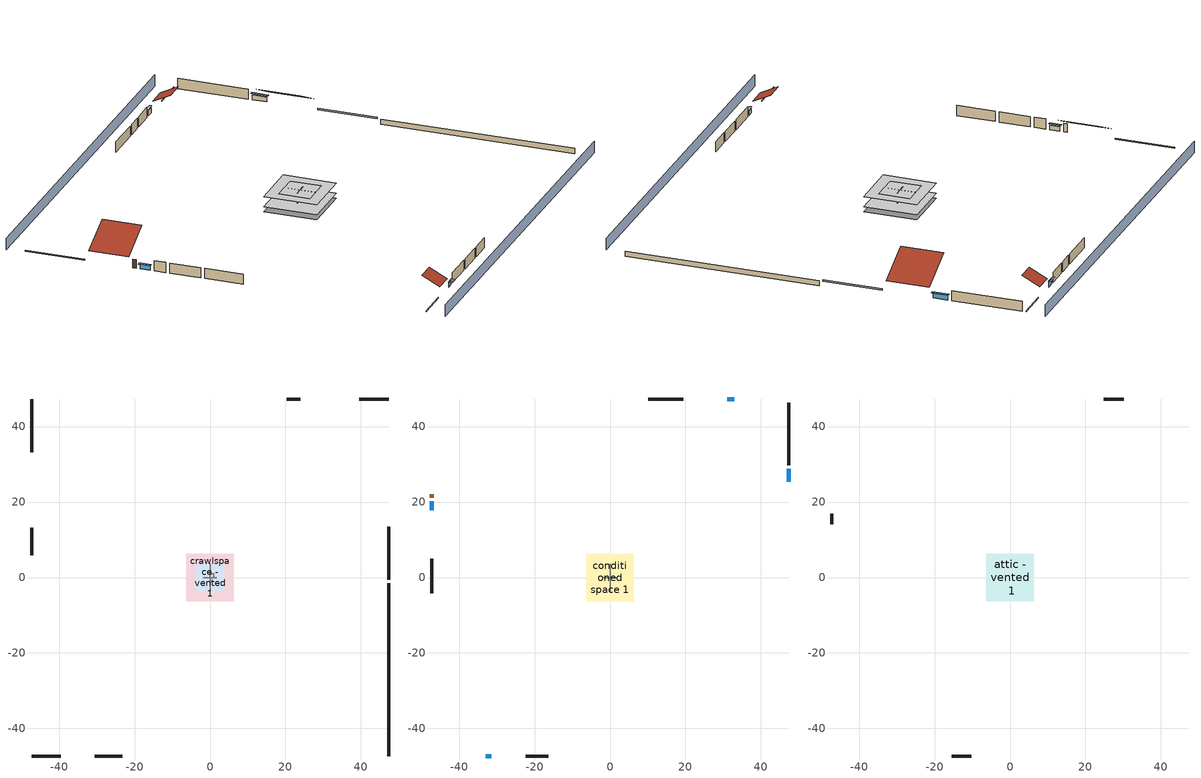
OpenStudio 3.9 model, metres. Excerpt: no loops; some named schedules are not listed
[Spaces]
garage 1
 floor foundation (Slab1 construction): -3.66,-3.66 -3.66,3.66 3.66,3.66 3.66,-3.66 z0
 wall outside (Wall1 construction): -30.52,-47.3 -23.2,-47.3 z0.3:2.74
 wall outside (Wall2 construction): -47.3,13.25 -47.3,5.93 z0.3:2.74
 wall outside (Wall12 construction): 23.97,47.3 20.31,47.3 z0.3:2.74
 wall to conditioned space 1 (Wall5 construction Reversed): 0,-3.66 0,3.66 z0.3:2.74
 wall to conditioned space 1 (Wall6 construction Reversed): 1.83,0 -1.83,0 z0.3:2.74
crawlspace - vented 1
 floor foundation (Slab2 construction): -6.28,-6.28 -6.28,6.28 6.28,6.28 6.28,-6.28 z-0.91
 wall outside (RimJoist1 construction): 47.3,-0.65 47.3,13.4 z0.3:0.61
 wall outside (RimJoist2 construction): -47.3,-47.3 -39.5,-47.3 z0.3:0.61
 wall outside (RimJoist3 construction): -47.3,47.3 -47.3,33.25 z0.3:0.61
 wall outside (RimJoist4 construction): 47.3,47.3 39.5,47.3 z0.3:0.61
 wall foundation (FoundationWall1 construction): 47.3,-47.3 47.3,-1.58 z-0.91:0.3
central ac and furnace airloop ret air space
 floor adiabatic (AdiabaticConst): 0,0 0,1 1,1 1,0 z0
 wall adiabatic (AdiabaticConst): 0,1 0,0 1,0 1,1 0,1 z0:1
 ceiling adiabatic (AdiabaticConst): 1,0 1,1 0,1 0,0 z1
conditioned space 1
 floor to crawlspace - vented 1 (Floor2 construction): -6.28,-6.28 -6.28,6.28 6.28,6.28 6.28,-6.28 z0.3
 wall outside (Wall3 construction): 47.3,29.79 47.3,46.37 z0.3:2.74
 wall outside (Wall4 construction): -22.27,-47.3 -16.39,-47.3 z0.3:2.74
 wall outside (Wall7 construction): -47.3,5 -47.3,-4.16 z0.3:2.74
 wall outside (Wall8 construction): 19.39,47.3 10.17,47.3 z0.3:2.74
 wall outside (AdiabaticWallConstruction): 47.3,25.41 47.3,28.86 z0.3:1.46; -32.91,-47.3 -31.45,-47.3 z0.3:1.28; -47.3,20.16 -47.3,17.85 z0.3:1.34; 32.91,47.3 31.08,47.3 z0.3:1.52
 wall outside (AdiabaticWallConstruction 1): -47.3,22 -47.3,21.09 z0.3:2.34
 window (WindowConstruction): 47.3,25.41 47.3,28.86 z0.3:1.46
 window (WindowConstruction 1): -32.91,-47.3 -31.45,-47.3 z0.3:1.28
 window (WindowConstruction 2): -47.3,20.16 -47.3,17.85 z0.3:1.34
 window (WindowConstruction 3): 32.91,47.3 31.08,47.3 z0.3:1.52
 door (Door): -47.3,22 -47.3,21.09 z0.3:2.34
attic - vented 1
 floor to garage 1 (Floor1 construction): -3.66,-3.66 -3.66,3.66 3.66,3.66 3.66,-3.66 z2.74
 floor to conditioned space 1 (Floor3 construction Reversed): -6.28,-6.28 -6.28,6.28 6.28,6.28 6.28,-6.28 z2.74
 wall outside (Wall9 construction): -15.46,-47.3 -10.21,-47.3 z0.3:2.74
 wall outside (Wall10 construction): 30.16,47.3 24.9,47.3 z0.3:2.74
 wall outside (Wall11 construction): -47.3,16.92 -47.3,14.18 z0.3:2.74
 roof outside (Roof1 construction): 47.3,24.48,2.74 38.22,24.48,7.29 38.22,14.33,7.29 47.3,14.33,2.74
 roof outside (Roof2 construction): -33.83,-47.3,2.74 -33.83,-43.07,4.86 -38.57,-43.07,4.86 -38.57,-47.3,2.74
 roof outside (Roof3 construction): 33.83,47.3,2.74 33.83,43.07,4.86 38.57,43.07,4.86 38.57,47.3,2.74
 roof outside (Roof4 construction): -47.3,22.93,2.74 -38.9,22.93,6.94 -38.9,32.32,6.94 -47.3,32.32,2.74
shading: 47.3,51.88 -47.3,51.88 / -47.3,-51.88 47.3,-51.88 z0:2.74; 47.3,29.16 47.3,25.11 47.91,25.11 47.91,29.16 z1.77; -31.14,-47.3 -33.21,-47.3 -33.21,-47.91 -31.14,-47.91 z1.58; -47.3,17.54 -47.3,20.46 -47.91,20.46 -47.91,17.54 z1.65; 30.78,47.3 33.21,47.3 33.21,47.91 30.78,47.91 z1.83
[Site]
Portland Intl Arpt_OR: Latitude {deg}=45.59; Longitude {deg}=-122.6; Time Zone {hr}=-8; Elevation {m}=33; Terrain=Suburbs; Keep Site Location Information=Yes
[Site:GroundTemperature:Shallow]
10.2558, 8.96328, 8.85977, 9.47314, 11.9355, 14.3863, 16.5111, 17.8571, 17.9714, 16.8767, 14.8061, 12.4304
[Site:WaterMainsTemperature]
Calculation Method=Schedule; Temperature Schedule=mains temperature schedule
[Building]
Building 1
[Material] Roughness=Rough
Name | Thickness {m} | Conductivity {W/m-K} | Density {kg/m3} | Specific Heat {J/kg-K} | Thermal Absorptance | Solar Absorptance | Visible Absorptance
asphalt or fiberglass shingles | 0.00635 | 0.162714 | 1121.4 | 1465.45 | 0.9 | 0.85 | 0.85
roof rigid ins | 0.00281632 | 0.029427 | 32.04 | 1214.23 | 0.9 | 0.7 | 0.7
osb sheathing 0.5 in. | 0.0127 | 0.115458 | 512.64 | 1214.23 | 0.9 | 0.6 | 0.6
wood siding | 0.0254 | 0.102417 | 544.68 | 1172.36 | 0.9 | 0.85 | 0.85
osb sheathing 0.5 in. 1 | 0.0127 | 0.115458 | 512.64 | 1214.23 | 0.9 | 0.7 | 0.7
wall stud and cavity | 0.1397 | 0.727959 | 139.0536 | 1170.24 | 0.9 | 0.6 | 0.6
wall stud and cavity 1 | 0.1397 | 0.0951301 | 139.0536 | 1170.24 | 0.9 | 0.7 | 0.7
gypsum board | 0.0127 | 0.160291 | 801 | 837.4 | 0.9 | 0.6 | 0.6
osb sheathing 0.5 in. 2; osb sheathing 0.5 in. 3 | 0.0127 | 0.115458 | 512.64 | 1214.23
wall stud and cavity 2 | 0.1397 | 0.0856282 | 139.0536 | 1170.24 | 0.9 | 0.7 | 0.7
rim joist stud and cavity | 0.0508 | 0.178688 | 50.32683 | 1063.81 | 0.9 | 0.6 | 0.6
ceiling stud and cavity | 0.1397 | 1.39189 | 65.682 | 1177.47 | 0.9 | 0.7 | 0.7
floor stud and cavity | 0.1397 | 0.0972396 | 92.3553 | 1139.71 | 0.9 | 0.7 | 0.7
floor rigid ins | 0.051816 | 0.029427 | 32.04 | 1214.23 | 0.9 | 0.7 | 0.7
osb sheathing 0.75 in. | 0.01905 | 0.115458 | 512.64 | 1214.23 | 0.9 | 0.7 | 0.7
floor covering | 0.0127 | 0.0433444 | 54.468 | 1339.84 | 0.9 | 0.6 | 0.6
ceiling loosefill ins | 0.254 | 0.0480833 | 16.02 | 1046.75 | 0.9 | 0.7 | 0.7
ceiling stud and cavity 1 | 0.1397 | 0.104117 | 65.682 | 1177.47 | 0.9 | 0.7 | 0.7
concrete 4.0 in. | 0.1016 | 1.803125 | 2242.8 | 837.4 | 0.9 | 0.7 | 0.7
concrete 8.0 in. | 0.2032 | 1.803125 | 2242.8 | 837.4 | 0.9 | 0.7 | 0.7
soil 0.5 in. | 0.0127 | 1.9041 | 1842.3 | 418.7 | 0.9 | 0.7 | 0.7
wood siding 1; wood siding 2 | 0.0254 | 0.102417 | 544.68 | 1172.36
wall rigid ins | 0.512978 | 0.029427 | 32.04 | 1214.23 | 0.9 | 0.7 | 0.7
wall stud and cavity 3 | 0.0889 | 0.380278 | 52.3479 | 1209.89 | 0.9 | 0.7 | 0.7
door material | 0.04445 | 0.0612267 | 512.64 | 1214.23 | 0.9 | 0.7 | 0.7
wall stud and cavity 4 | 0.0889 | 0.391764 | 83.0341 | 1211.67 | 0.9 | 0.7 | 0.7
furniture material conditioned space 1; furniture material garage 1 | 0.1524 | 0.115458 | 640.8 | 1214.23 | 0.9 | 0.6 | 0.6
[Construction]
Roof1 construction; Roof2 construction; Roof3 construction; Roof4 construction: asphalt or fiberglass shingles, roof rigid ins, osb sheathing 0.5 in.
Wall1 construction; Wall2 construction: wood siding, osb sheathing 0.5 in. 1, wall stud and cavity
Wall3 construction; Wall4 construction: wood siding, osb sheathing 0.5 in. 1, wall stud and cavity 1, gypsum board
Wall5 construction Reversed: gypsum board, wall stud and cavity 2, osb sheathing 0.5 in. 2
Wall6 construction Reversed: gypsum board, wall stud and cavity 2, osb sheathing 0.5 in. 3
Wall7 construction; Wall8 construction: wood siding, osb sheathing 0.5 in. 3, wall stud and cavity 1, gypsum board
Wall9 construction; Wall10 construction; Wall11 construction; Wall12 construction: wood siding, osb sheathing 0.5 in. 3, wall stud and cavity
RimJoist1 construction; RimJoist2 construction; RimJoist3 construction; RimJoist4 construction: wood siding, rim joist stud and cavity
Floor1 construction: ceiling stud and cavity
Floor2 construction: floor stud and cavity, floor rigid ins, osb sheathing 0.75 in., floor covering
Floor3 construction Reversed: gypsum board, ceiling stud and cavity 1, ceiling loosefill ins
Slab1 construction: concrete 4.0 in.
FoundationWall1 construction: concrete 8.0 in.
Slab2 construction: soil 0.5 in.
WindowConstruction; WindowConstruction 1; WindowConstruction 2; WindowConstruction 3: WindowMaterial
AdiabaticWallConstruction: wood siding 1, wall rigid ins, wall stud and cavity 3, gypsum board
Door: door material
AdiabaticWallConstruction 1: wood siding 2, wall rigid ins, wall stud and cavity 3, gypsum board
PartitionWallConstruction: gypsum board, wall stud and cavity 4, gypsum board
furniture construction conditioned space 1: furniture material conditioned space 1
furniture construction garage 1: furniture material garage 1
AdiabaticConst: Adiabatic
[WindowMaterial:SimpleGlazingSystem]
WindowMaterial: U-Factor {W/m2-K}=2.78222; Solar Heat Gain Coefficient=0.56
[Material:NoMass]
Adiabatic: Roughness=Rough; Thermal Resistance {m2-K/W}=176.1
[ThermalZone] Multiplier=1; Use Ideal Air Loads=No
Name | Volume {m3} | Thermostat
conditioned space | 384.656 | conditioned space temperature setpoint
attic - vented | 228.873
garage | 130.484
crawlspace - vented | 192.328
central ac and furnace airloop ret air zone | 1
[Sizing:Zone] Zone Cooling Design Supply Air Temperature Input Method=SupplyAirTemperature; Zone Cooling Design Supply Air Temperature {C}=14; Zone Cooling Design Supply Air Temperature Difference {deltaC}=11.11; Zone Heating Design Supply Air Temperature Input Method=SupplyAirTemperature; Zone Heating Design Supply Air Temperature {C}=40; Zone Heating Design Supply Air Temperature Difference {deltaC}=11.11; Zone Cooling Design Supply Air Humidity Ratio {kg-H2O/kg-air}=0.0085; Zone Heating Design Supply Air Humidity Ratio {kg-H2O/kg-air}=0.008; Cooling Design Air Flow Method=DesignDay; Heating Design Air Flow Method=DesignDay; Account for Dedicated Outdoor Air System=No; Dedicated Outdoor Air System Control Strategy=NeutralSupplyAir; Dedicated Outdoor Air Low Setpoint Temperature for Design {C}=autosize; Dedicated Outdoor Air High Setpoint Temperature for Design {C}=autosize; Zone Load Sizing Method=Sensible Load Only No Latent Load; Zone Latent Cooling Design Supply Air Humidity Ratio Input Method=HumidityRatioDifference; Zone Cooling Design Supply Air Humidity Ratio Difference {kgWater/kgDryAir}=0.005; Zone Latent Heating Design Supply Air Humidity Ratio Input Method=HumidityRatioDifference; Zone Humidification Design Supply Air Humidity Ratio Difference {kgWater/kgDryAir}=0.005; Sizing Option=Coincident
attic - vented; garage; crawlspace - vented; central ac and furnace airloop ret air zone
[Space]
Name | Thermal Zone | Volume {m3}
conditioned space 1 | conditioned space | 384.656
attic - vented 1 | attic - vented | 228.873
garage 1 | garage | 130.484
crawlspace - vented 1 | crawlspace - vented | 192.328
central ac and furnace airloop ret air space | central ac and furnace airloop ret air zone
[ThermostatSetpoint:DualSetpoint]
conditioned space temperature setpoint: Heating Setpoint Temperature Schedule=heating setpoint; Cooling Setpoint Temperature Schedule=cooling setpoint; Temperature Difference Between Cutout And Setpoint {deltaC}=0
[Foundation:Kiva] Wall Depth Below Slab {m}=0.2032
Name | Initial Indoor Air Temperature {C} | Wall Height Above Grade {m}
Foundation Kiva 1 | 13.4258 | 0.1016
Foundation Kiva 2 | 8.58325 | 0.3048
[Foundation:Kiva:Settings]
Soil Conductivity {W/m-K}=1.9041; Soil Density {kg/m3}=1842.3; Soil Specific Heat {J/kg-K}=418.7; Ground Solar Absorptivity=0.9; Ground Thermal Absorptivity=0.9; Ground Surface Roughness {m}=0.03; Far-Field Width {m}=40; Deep-Ground Boundary Condition=ZeroFlux; Deep-Ground Depth {m}=40; Minimum Cell Dimension {m}=0.2; Maximum Cell Growth Coefficient=3; Simulation Timestep=Timestep
[SurfaceProperty:ExposedFoundationPerimeter] Exposed Perimeter Calculation Method=TotalExposedPerimeter
Name | Total Exposed Perimeter {m}
Slab1 | 18.288
Slab2 | 45.72
[SurfaceProperty:IncidentSolarMultiplier] Incident Solar Multiplier=1; Incident Solar Multiplier Schedule=trans schedule winter=0.85 summer=0.7
Window1; Window2; Window3; Window4
[InternalMass:Definition] Design Level Calculation Method=SurfaceArea
Name | Construction | Surface Area {m2}
partition wall mass | PartitionWallConstruction | 157.749
furniture mass conditioned space 1 | furniture construction conditioned space 1 | 63.09974
furniture mass garage 1 | furniture construction garage 1 | 5.35122
[InternalMass] Multiplier=1
Name | Internal Mass Definition | Space or SpaceType
partition wall mass | partition wall mass | conditioned space 1
furniture mass conditioned space 1 | furniture mass conditioned space 1 | conditioned space 1
furniture mass garage 1 | furniture mass garage 1 | garage 1
[Fan:SystemModel]
central ac and furnace supply fan: Availability Schedule=Always On Discrete; Design Maximum Air Flow Rate {m3/s}=0.434664; Speed Control Method=Discrete; Electric Power Minimum Flow Rate Fraction=0.2; Design Pressure Rise {Pa}=500; Motor Efficiency=1; Motor In Air Stream Fraction=1; Design Electric Power Consumption {W}=autosize; Design Power Sizing Method=PowerPerFlow; Electric Power Per Unit Flow Rate {W/(m3/s)}=1059.44; Electric Power Per Unit Flow Rate Per Unit Pressure {W-s/m3-Pa}=1.66667; Fan Total Efficiency=0.7; Motor Loss Radiative Fraction=0; Speed Flow Fraction 1=0.79153; Speed Electric Power Fraction 1=0.49591; Speed Flow Fraction 2=1; Speed Electric Power Fraction 2=1
[EnergyManagementSystem:Sensor]
Name | Output Variable or Output Meter Index Key | Output Variable or Output Meter
central_ac_and_furnace_supply_fan_s; central_ac_and_furnace_supply_fan_s_1 | central ac and furnace supply fan | Fan Electricity Energy
water_heater_amb_temp; fridge_tin_s_1 | garage | Zone Mean Air Temperature
water_heater_amb_rh | garage | Zone Air Relative Humidity
water_heater_T_set | water heater setpoint | Schedule Value
out_pb_s |  | Site Outdoor Air Barometric Pressure
out_wt_s |  | Site Outdoor Air Humidity Ratio
site_vw_s |  | Site Wind Speed
cool_season | cooling season schedule | Schedule Value
central_ac_and_furnace_airloop_Fan_RTF_s | central ac and furnace supply fan | Fan Runtime Fraction Speed 1
central_ac_and_furnace_airloop_Fan_RTF_s_1 | central ac and furnace supply fan | Fan Runtime Fraction Speed 2
central_ac_and_furnace_airloop_AH_MFR_s | Node 7 | System Node Mass Flow Rate
central_ac_and_furnace_airloop_AH_VFR_s | Node 7 | System Node Current Density Volume Flow Rate
central_ac_and_furnace_airloop_AH_Tout_s | Node 7 | System Node Temperature
central_ac_and_furnace_airloop_AH_Wout_s | Node 7 | System Node Humidity Ratio
central_ac_and_furnace_airloop_RA_T_s | Node 10 | System Node Temperature
central_ac_and_furnace_airloop_Ra_W_s | Node 10 | System Node Humidity Ratio
central_ac_and_furnace_airloop_0_DZ_T_s | crawlspace - vented | Zone Air Temperature
central_ac_and_furnace_airloop_0_DZ_W_s | crawlspace - vented | Zone Mean Air Humidity Ratio
natural_vent_s | natural vent schedule | Schedule Value
htg_sp_s | heating setpoint | Schedule Value
clg_sp_s | cooling setpoint | Schedule Value
mech_vent_range_fan_0_sch_s | mech vent range fan 0 schedule | Schedule Value
mech_vent_bath_fan_0_sch_s | mech vent bath fan 0 schedule | Schedule Value
clothes_dryer_exhaust_0_sch_s | clothes_dryer | Schedule Value
htg_load_cond |  | Heating:EnergyTransfer:Zone:CONDITIONED SPACE
clg_load_cond |  | Cooling:EnergyTransfer:Zone:CONDITIONED SPACE
htg_load_duct |  | Heating:EnergyTransfer:Zone:CENTRAL AC AND FURNACE AIRLOOP RET AIR ZONE
clg_load_duct |  | Cooling:EnergyTransfer:Zone:CENTRAL AC AND FURNACE AIRLOOP RET AIR ZONE
s_conv | Floor2 | Surface Inside Face Convection Heat Gain Energy
s_ig | Floor2 | Surface Inside Face Internal Gains Radiation Heat Gain Energy
s_sol | Floor2 | Surface Inside Face Solar Radiation Heat Gain Energy
s_lgt | Floor2 | Surface Inside Face Lights Radiation Heat Gain Energy
s_surf | Floor2 | Surface Inside Face Net Surface Thermal Radiation Heat Gain Energy
s_conv_1 | Floor3 | Surface Inside Face Convection Heat Gain Energy
s_ig_1 | Floor3 | Surface Inside Face Internal Gains Radiation Heat Gain Energy
s_sol_1 | Floor3 | Surface Inside Face Solar Radiation Heat Gain Energy
s_lgt_1 | Floor3 | Surface Inside Face Lights Radiation Heat Gain Energy
s_surf_1 | Floor3 | Surface Inside Face Net Surface Thermal Radiation Heat Gain Energy
ss_sol | Door1 | Surface Inside Face Solar Radiation Heat Gain Energy
ss_lgt | Door1 | Surface Inside Face Lights Radiation Heat Gain Energy
ss_conv | Door1 | Surface Inside Face Convection Heat Gain Energy
ss_ig | Door1 | Surface Inside Face Internal Gains Radiation Heat Gain Energy
ss_surf | Door1 | Surface Inside Face Net Surface Thermal Radiation Heat Gain Energy
ss_conv_1 | Window1 | Surface Inside Face Convection Heat Gain Energy
ss_ig_1 | Window1 | Surface Inside Face Internal Gains Radiation Heat Gain Energy
ss_surf_1 | Window1 | Surface Inside Face Net Surface Thermal Radiation Heat Gain Energy
ss_trans_in | Window1 | Surface Window Transmitted Solar Radiation Rate
[OtherEquipment:Definition] Design Level Calculation Method=EquipmentLevel
Name | Design Level {W} | Fraction Latent | Fraction Radiant | Fraction Lost
water heater sens; central ac and furnace airloop_0 SupSensLkToCond; central ac and furnace airloop_0 SupCondToLv; central ac and furnace airloop_0 RetCondToRP; central ac and furnace airloop_0 RetSensLkToRP; central ac and furnace airloop_0 SupCondToDZ; central ac and furnace airloop_0 RetCondToDZ; central ac and furnace airloop_0 SupSensLkToDZ; mech vent house fan sensible load | 0 | 0 | 0 | 0
water heater lat; central ac and furnace airloop_0 SupLatLkToCond; central ac and furnace airloop_0 RetLatLkToRP; central ac and furnace airloop_0 SupLatLkToDZ; mech vent house fan latent load | 0 | 1 | 0 | 0
water heater energy adjustment1 | 0.01 | 0 | 0 | 1
clothes dryer 2 | 0 | 0.015 | 0.081 | 0.85
cooking range 2 | 0 | 0.08 | 0.432 | 0.2
general water use sensible | -43.4886 | 0 | 0.6 | 0
general water use latent | 44.1266 | 1 | 0 | 0
[OtherEquipment]
Name | Other Equipment Definition | Space or SpaceType | Schedule | Fuel Type
water heater sens | water heater sens | garage 1 | Always On Discrete
water heater lat | water heater lat | garage 1 | Always On Discrete
water heater energy adjustment1 | water heater energy adjustment1 | garage 1 | Always On Discrete | Electricity
clothes dryer 1 | clothes dryer 2 | conditioned space 1 | clothes_dryer | Electricity
cooking range 1 | cooking range 2 | conditioned space 1 | cooking_range | Electricity
general water use sensible | general water use sensible | conditioned space 1 | general water use schedule
general water use latent | general water use latent | conditioned space 1 | general water use schedule
central ac and furnace airloop_0 SupSensLkToCond | central ac and furnace airloop_0 SupSensLkToCond | conditioned space 1 | Always On Discrete
central ac and furnace airloop_0 SupLatLkToCond | central ac and furnace airloop_0 SupLatLkToCond | conditioned space 1 | Always On Discrete
central ac and furnace airloop_0 SupCondToLv | central ac and furnace airloop_0 SupCondToLv | conditioned space 1 | Always On Discrete
central ac and furnace airloop_0 RetCondToRP | central ac and furnace airloop_0 RetCondToRP | central ac and furnace airloop ret air space | Always On Discrete
central ac and furnace airloop_0 RetSensLkToRP | central ac and furnace airloop_0 RetSensLkToRP | central ac and furnace airloop ret air space | Always On Discrete
central ac and furnace airloop_0 RetLatLkToRP | central ac and furnace airloop_0 RetLatLkToRP | central ac and furnace airloop ret air space | Always On Discrete
central ac and furnace airloop_0 SupCondToDZ | central ac and furnace airloop_0 SupCondToDZ | crawlspace - vented 1 | Always On Discrete
central ac and furnace airloop_0 RetCondToDZ | central ac and furnace airloop_0 RetCondToDZ | crawlspace - vented 1 | Always On Discrete
central ac and furnace airloop_0 SupSensLkToDZ | central ac and furnace airloop_0 SupSensLkToDZ | crawlspace - vented 1 | Always On Discrete
central ac and furnace airloop_0 SupLatLkToDZ | central ac and furnace airloop_0 SupLatLkToDZ | crawlspace - vented 1 | Always On Discrete
mech vent house fan sensible load | mech vent house fan sensible load | conditioned space 1 | Always On Discrete
mech vent house fan latent load | mech vent house fan latent load | conditioned space 1 | Always On Discrete
[ElectricEquipment:Definition] Design Level Calculation Method=EquipmentLevel
Name | Design Level {W} | Fraction Latent | Fraction Radiant | Fraction Lost
clothes washer | 733.116 | 0.03 | 0.162 | 0.7
clothes dryer | 4216.26 | 0.015 | 0.081 | 0.85
dishwasher | 425.146 | 0.3 | 0.18 | 0.4
fridge | 54.7945 | 0 | 0.6 | 0
fridge 2 | 239.242 | 0 | 0.6 | 0
cooking range | 1204.66 | 0.08 | 0.432 | 0.2
misc tv | 383.274 | 0 | 0.6 | 0
misc plug loads | 318.837 | 0.021 | 0.558 | 0.049
whole house fan; mech vent house fan | 0 | 0 | 0 | 1
mech vent house fan cfis | 0 | 0 | 0 | 0
mech vent range fan 0; mech vent bath fan 0 | 30 | 0 | 0 | 1
[ElectricEquipment]
Name | Electric Equipment Definition | Space or SpaceType | Schedule
clothes washer | clothes washer | conditioned space 1 | clothes_washer
clothes dryer | clothes dryer | conditioned space 1 | clothes_dryer
dishwasher | dishwasher | conditioned space 1 | dishwasher
fridge | fridge | conditioned space 1 | fridge schedule
fridge 1 | fridge 2 | garage 1 | fridge schedule 1
cooking range | cooking range | conditioned space 1 | cooking_range
misc tv | misc tv | conditioned space 1 | plug_loads_tv
misc plug loads | misc plug loads | conditioned space 1 | plug_loads_other
whole house fan | whole house fan | conditioned space 1 | Always On Discrete
mech vent house fan | mech vent house fan | conditioned space 1 | mech vent house fan schedule
mech vent house fan cfis | mech vent house fan cfis | conditioned space 1 | mech vent house fan cfis schedule
mech vent range fan 0 | mech vent range fan 0 | conditioned space 1 | mech vent range fan 0 schedule
mech vent bath fan 0 | mech vent bath fan 0 | conditioned space 1 | mech vent bath fan 0 schedule
[WaterUse:Equipment:Definition]
Name | Peak Flow Rate {m3/s}
clothes washer | 1.06936e-05
dishwasher | 5.50267e-06
[Lights:Definition] Design Level Calculation Method=LightingLevel; Fraction Radiant=0.6; Fraction Visible=0.2; Return Air Fraction=0
Name | Lighting Level {W}
interior lighting | 228.522
garage lighting | 8.01148
[Lights] Fraction Replaceable=1
Name | Lights Definition | Space or SpaceType | Schedule
interior lighting | interior lighting | conditioned space 1 | lighting_interior
garage lighting | garage lighting | garage 1 | lighting_garage
[Exterior:Lights:Definition]
exterior lighting: Design Level {W}=7.09205
[Exterior:Lights]
exterior lighting: Exterior Lights Definition=exterior lighting; Schedule=exterior lighting schedule
[People:Definition]
occupants: Number of People Calculation Method=People; Number of People {people}=2; Fraction Radiant=0.314171; Sensible Heat Fraction=0.56303; Carbon Dioxide Generation Rate {m3/s-W}=0; Enable ASHRAE 55 Comfort Warnings=No; Mean Radiant Temperature Calculation Type=EnclosureAveraged
[People]
occupants: People Definition=occupants; Space or SpaceType=conditioned space 1; Number of People Schedule=occupants; Activity Level Schedule=occupants activity schedule; Multiplier=1
[ZoneMixing] Schedule=Always On Continuous; Design Flow Rate Calculation Method=Flow/Zone; Design Flow Rate {m3/s}=0
Name | Zone or Space | Source Zone or Space
central ac and furnace airloop_0 ZoneMixDZToCond mix | conditioned space | crawlspace - vented
central ac and furnace airloop_0 ZoneMixCondToDZ mix | crawlspace - vented | conditioned space
whole house fan mix | attic - vented | conditioned space
[SpaceInfiltration:DesignFlowRate] Schedule=Always On Discrete
Name | Space or SpaceType | Design Flow Rate Calculation Method | Design Flow Rate {m3/s} | Air Changes per Hour {1/hr} | Constant Term Coefficient | Temperature Term Coefficient | Velocity Term Coefficient | Velocity Squared Term Coefficient
natural vent flow; whole house fan flow; infil flow | conditioned space 1 | Flow/Space | 0
infil crawlspace - vented 1 | crawlspace - vented 1 | AirChanges/Hour |  | 2.6013 | 1 | 0 | 0 | 0
crawlspace_vented 1 duct leakage imbalance infil flow | crawlspace - vented 1 | Flow/Space | 0
[SpaceInfiltration:EffectiveLeakageArea] Schedule=Always On Discrete
Name | Space or SpaceType | Effective Air Leakage Area {cm2} | Stack Coefficient | Wind Coefficient
infil garage 1 | garage 1 | 190.286 | 0.000129147 | 4.64657e-05
infil attic - vented 1 | attic - vented 1 | 7041.35 | 0.000226005 | 3.83144e-05
